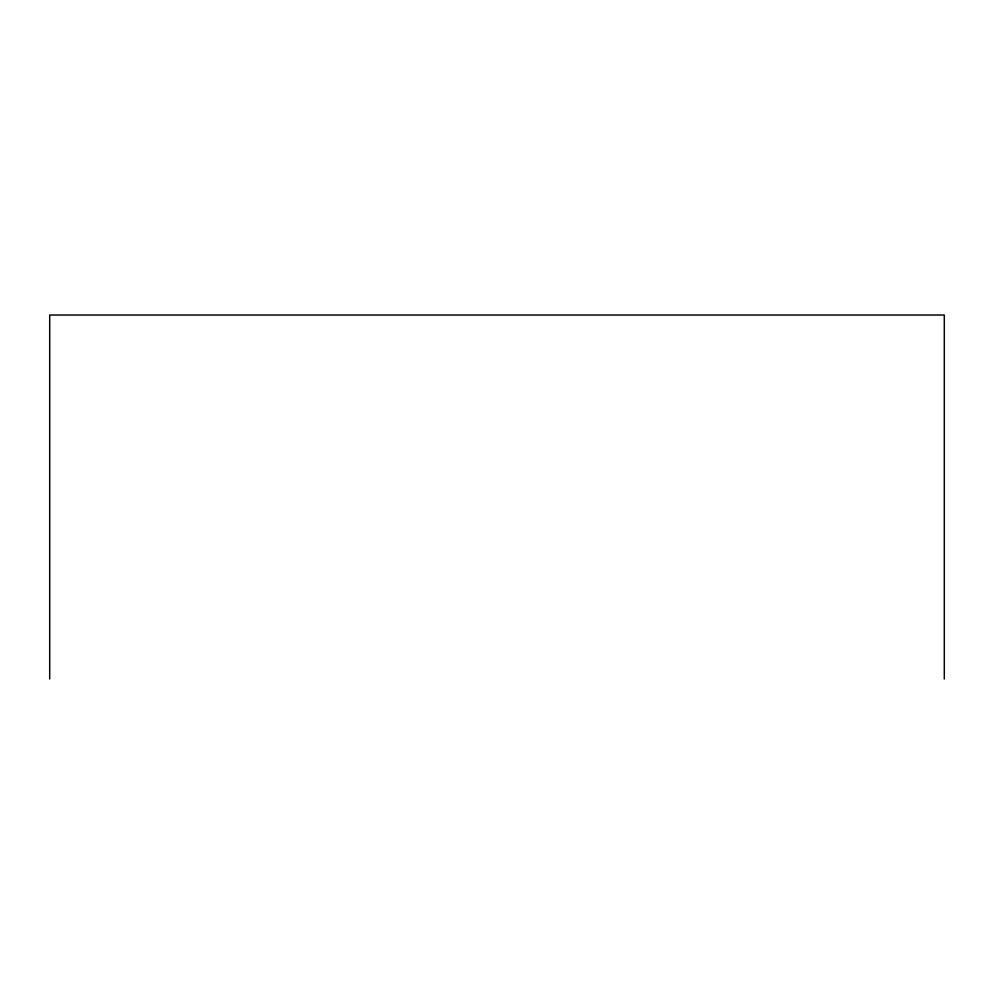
<?xml version="1.0" encoding="UTF-8"?>
<svg xmlns="http://www.w3.org/2000/svg" width="994" height="994" viewBox="0 0 994 994"><rect width="100%" height="100%" fill="white"/><g stroke="black" fill="none" stroke-linecap="round" stroke-linejoin="round"><path stroke-width="1.49" d="M944.3 678.977L944.3 315.023L49.7 315.023L49.7 678.977"/></g></svg>
